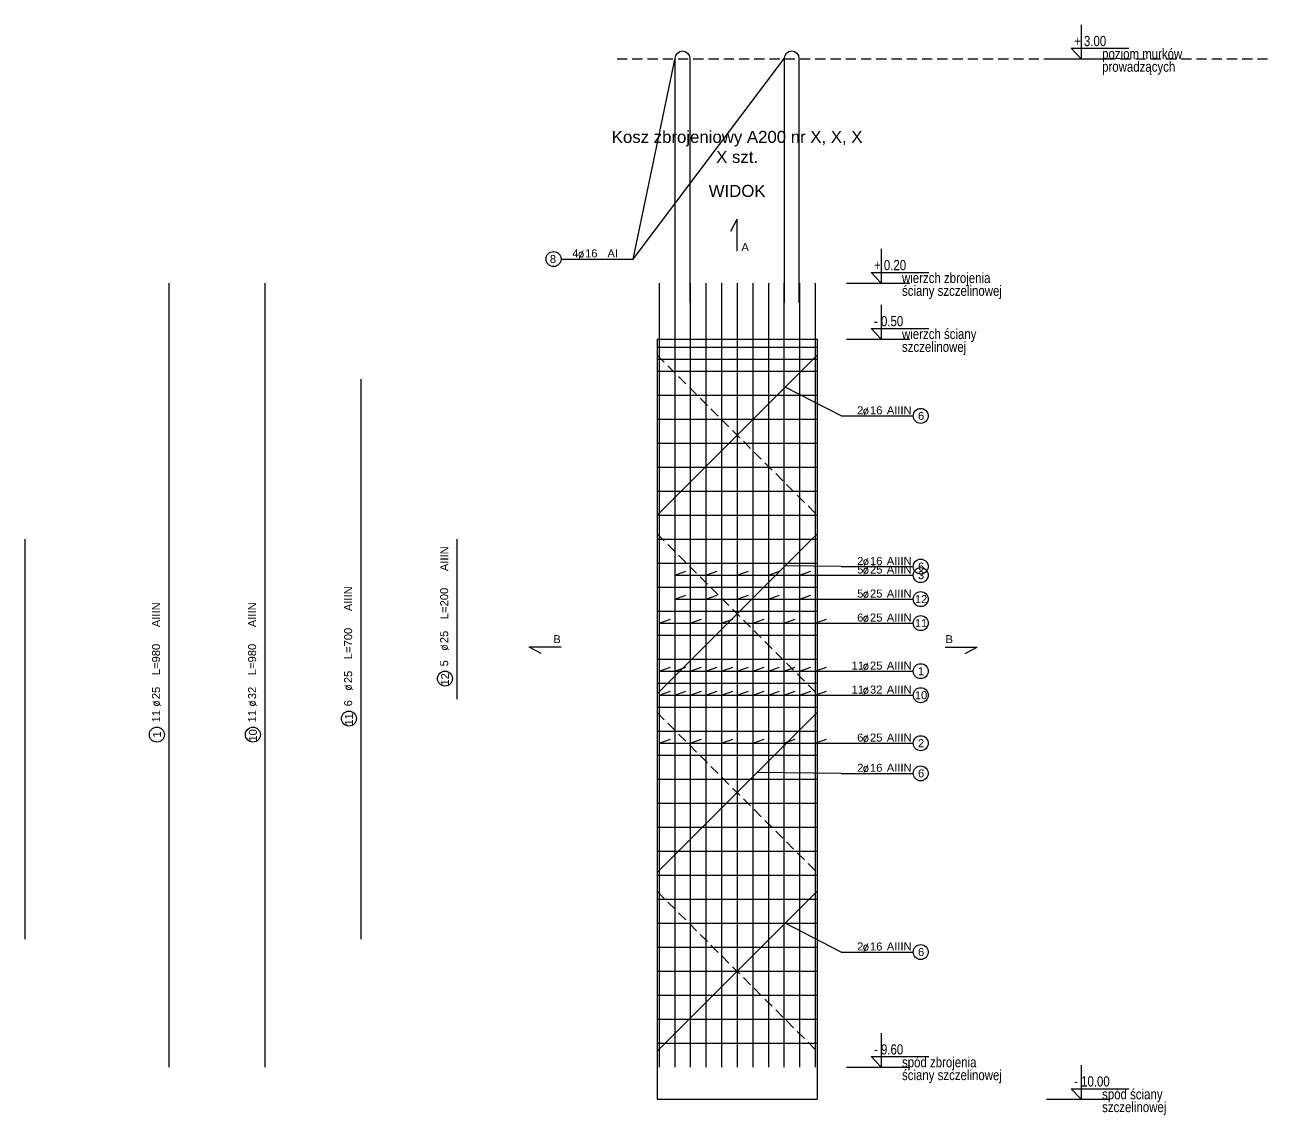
# Model space of a CAD drawing. Extents: x -5033 to 9347, y -16423 to -2362.
# Drawn here: x 2190 to 3739, y -14313 to -12950 of the extents above; entities that cross this region are included whole.
import ezdxf
from ezdxf.enums import TextEntityAlignment as Align

# ---------------------------------------------------------------- set-up
doc = ezdxf.new("R2010")
doc.units = 0
doc.header["$MEASUREMENT"] = 0
doc.linetypes.add('DASHED', pattern=[19.05, 12.7, -6.35])
for name, color, linetype in [('__SOL-KOTY_WYSOKOSCIOWE', 4, 'CONTINUOUS'), ('__SOL-OPISY', 4, 'CONTINUOUS'), ('__SOL-PRZERYWANA', 253, 'DASHED'), ('__SOL-WIDOK', 4, 'CONTINUOUS'), ('__SOL-ZBROJENIE', 3, 'CONTINUOUS')]:
    doc.layers.add(name, color=color, linetype=linetype)
doc.styles.add('ARIAL', font='arial.ttf', dxfattribs={"height": 2.5})
doc.styles.add('SIMPLEX', font='SIMPLEX.SHX', dxfattribs={"width": 0.8})
doc.styles.get("Standard").update_dxf_attribs({"font": 'arial.ttf'})

# ---------------------------------------------------------------- blocks, each defined once
blk = doc.blocks.new('OPIS_PRET_BEZ_LINII')
at = {"layer": '__SOL-OPISY'}
blk.add_circle((25.7, 0), 9.36, dxfattribs=at)
at = {"layer": '__SOL-OPISY', "style": 'SIMPLEX', "width": 0.9}
blk.add_text(' %%c ', height=10, dxfattribs=at).set_placement((64.7, -4.8), align=Align.CENTER)
at = {"layer": '__SOL-OPISY', "style": 'ARIAL', "width": 0.8}
blk.add_attdef('NUMER', text='', height=10, dxfattribs=at).set_placement((25.7, 0), align=Align.MIDDLE)
blk.add_attdef('ILOSC', text='', height=10, dxfattribs=at).set_placement((56.9, -5.1), align=Align.RIGHT)
for tag, p in [('SREDNICA', (71, -5.1)), ('DLUGOSC', (95.1, -5.2)), ('STAL', (144.7, -5.2))]:
    blk.add_attdef(tag, p, '', height=10, dxfattribs=at)
blk = doc.blocks.new('OPIS_PRAWY')
at = {"layer": '__SOL-OPISY'}
blk.add_line((0, 0), (90, 0), dxfattribs=at)
blk.add_circle((99.4, 0), 9.36, dxfattribs=at)
at = {"layer": '__SOL-OPISY', "style": 'SIMPLEX', "width": 0.9}
blk.add_text(' %%c ', height=10, dxfattribs=at).set_placement((20.9, 0.5))
at = {"layer": '__SOL-OPISY', "style": 'ARIAL', "width": 0.8}
blk.add_attdef('ILOSC', text='', height=10, dxfattribs=at).set_placement((27.1, 0.1), align=Align.RIGHT)
for tag, p in [('SREDNICA', (35.4, 0.1)), ('STAL', (58.4, 0.5))]:
    blk.add_attdef(tag, p, '', height=10, dxfattribs=at)
for tag, p in [('NUMER', (99.4, 0)), ('DLUGOSC', (52.8, -6.1))]:
    blk.add_attdef(tag, text='', height=10, dxfattribs=at).set_placement(p, align=Align.MIDDLE)
blk = doc.blocks.new('OPIS_LEWY')
at = {"layer": '__SOL-OPISY'}
blk.add_line((-90, 0), (0, 0), dxfattribs=at)
blk.add_circle((-99.4, 0), 9.36, dxfattribs=at)
at = {"layer": '__SOL-OPISY', "style": 'SIMPLEX', "width": 0.9}
blk.add_text(' %%c ', height=10, dxfattribs=at).set_placement((-75, 0.5))
at = {"layer": '__SOL-OPISY', "style": 'ARIAL', "width": 0.8}
for tag, p in [('NUMER', (-99.4, 0)), ('DLUGOSC', (-58.9, -6.6))]:
    blk.add_attdef(tag, text='', height=10, dxfattribs=at).set_placement(p, align=Align.MIDDLE)
blk.add_attdef('ILOSC', text='', height=10, dxfattribs=at).set_placement((-74, 0.1), align=Align.RIGHT)
for tag, p in [('SREDNICA', (-65.8, 0.1)), ('STAL', (-42.7, 0.3))]:
    blk.add_attdef(tag, p, '', height=10, dxfattribs=at)
blk = doc.blocks.new('KOTA')
at = {"layer": '__SOL-KOTY_WYSOKOSCIOWE'}
for p, q in [((0, 33.4), (0, 0)), ((-34, 0), (28, 0)), ((0, 0), (-9.9, 10.4)), ((-9.9, 10.4), (46.5, 10.4))]:
    blk.add_line(p, q, dxfattribs=at)
at = {"layer": '__SOL-KOTY_WYSOKOSCIOWE', "style": 'ARIAL', "width": 0.8}
blk.add_attdef('RZEDNA', (500.5, 15.9), '', height=10.4, dxfattribs=at)

msp = doc.modelspace()

# ---------------------------------------------------------------- linework, layer by layer
at = {"layer": '__SOL-OPISY'}
for p, q in [((2950, -13243), (3002.75, -12992)), ((2950, -13243), (3139.25, -12992)), ((3072, -13208), (3080, -13193)), ((3080, -13233), (3080, -13193)), ((3210, -13439), (3140, -13403)), ((3210, -13627.3), (3140, -13626.3)), ((3002, -13638), (3016.1, -13632.9)), ((3002, -13638), (3210, -13638)), ((3041, -13638), (3055.1, -13632.9)), ((3080, -13638), (3094.1, -13632.9)), ((3119, -13638), (3133.1, -13632.9)), ((3158, -13638), (3172.1, -13632.9)), ((3002, -13668), (3016.1, -13662.9)), ((3002, -13668), (3210, -13668)), ((3041, -13668), (3055.1, -13662.9)), ((3080, -13668), (3094.1, -13662.9)), ((3119, -13668), (3133.1, -13662.9)), ((3158, -13668), (3172.1, -13662.9)), ((2982.5, -13698), (2996.6, -13692.9)), ((2982.5, -13698), (3210, -13698)), ((3021.5, -13698), (3035.6, -13692.9)), ((3060.5, -13698), (3074.6, -13692.9)), ((3099.5, -13698), (3113.6, -13692.9)), ((3138.5, -13698), (3152.6, -13692.9)), ((3177.5, -13698), (3191.6, -13692.9)), ((2860, -13728), (2820, -13728)), ((2835, -13736), (2820, -13728)), ((3340, -13728), (3380, -13728)), ((3365, -13736), (3380, -13728)), ((2982.5, -13758), (2996.6, -13752.9)), ((2982.5, -13758), (3210, -13758)), ((3002, -13758), (3016.1, -13752.9)), ((3021.5, -13758), (3035.6, -13752.9)), ((3041, -13758), (3055.1, -13752.9)), ((3060.5, -13758), (3074.6, -13752.9)), ((3080, -13758), (3094.1, -13752.9)), ((3099.5, -13758), (3113.6, -13752.9)), ((3119, -13758), (3133.1, -13752.9)), ((3138.5, -13758), (3152.6, -13752.9)), ((3158, -13758), (3172.1, -13752.9)), ((3177.5, -13758), (3191.6, -13752.9)), ((2982.5, -13788), (2996.6, -13782.9)), ((2982.5, -13788), (3210, -13788)), ((3002, -13788), (3016.1, -13782.9)), ((3021.5, -13788), (3035.6, -13782.9)), ((3041, -13788), (3055.1, -13782.9)), ((3060.5, -13788), (3074.6, -13782.9)), ((3080, -13788), (3094.1, -13782.9)), ((3099.5, -13788), (3113.6, -13782.9)), ((3119, -13788), (3133.1, -13782.9)), ((3138.5, -13788), (3152.6, -13782.9)), ((3158, -13788), (3172.1, -13782.9)), ((3177.5, -13788), (3191.6, -13782.9)), ((2982.5, -13848), (2996.6, -13842.9)), ((3021.5, -13848), (3035.6, -13842.9)), ((3060.5, -13848), (3074.6, -13842.9)), ((3099.5, -13848), (3113.6, -13842.9)), ((3138.5, -13848), (3152.6, -13842.9)), ((3177.5, -13848), (3191.6, -13842.9)), ((2982.5, -13848), (3210, -13848)), ((3210, -13885.7), (3105, -13884.7)), ((3210, -14109), (3140, -14073))]:
    msp.add_line(p, q, dxfattribs=at)
at = {"layer": '__SOL-PRZERYWANA'}
msp.add_line((2930, -12993), (4280, -12993), dxfattribs=at)
for points in [[(2980, -13343), (2980, -13363), (3180, -13563), (3180, -13583)], [(2980, -13566.3), (2980, -13586.3), (3180, -13786.3), (3180, -13806.3)], [(2980, -13789.7), (2980, -13809.7), (3180, -14009.7), (3180, -14029.7)], [(2980, -14013), (2980, -14033), (3180, -14233), (3180, -14253)]]:
    msp.add_lwpolyline(points, dxfattribs=at)
at = {"layer": '__SOL-WIDOK'}
for p, q in [((2980, -13343), (2980, -14293)), ((2980, -13343), (3180, -13343)), ((3180, -13343), (3180, -14293)), ((2980, -14293), (3180, -14293))]:
    msp.add_line(p, q, dxfattribs=at)
at = {"layer": '__SOL-ZBROJENIE'}
for p, q in [((2370, -13273), (2370, -14253)), ((2490, -13273), (2490, -14253)), ((2982.5, -13273), (2982.5, -14253)), ((3002, -13273), (3002, -14253)), ((3021.5, -13273), (3021.5, -14253)), ((3041, -13273), (3041, -14253)), ((3060.5, -13273), (3060.5, -14253)), ((3080, -13273), (3080, -14253)), ((3099.5, -13273), (3099.5, -14253)), ((3119, -13273), (3119, -14253)), ((3138.5, -13273), (3138.5, -14253)), ((3158, -13273), (3158, -14253)), ((3177.5, -13273), (3177.5, -14253)), ((2980, -13353), (3180, -13353)), ((2980, -13368), (3180, -13368)), ((2610, -13393), (2610, -14093)), ((2980, -13383), (3180, -13383)), ((2980, -13413), (3180, -13413)), ((2980, -13443), (3180, -13443)), ((2980, -13473), (3180, -13473)), ((2980, -13503), (3180, -13503)), ((2980, -13533), (3180, -13533)), ((2980, -13563), (3180, -13563)), ((2190, -13593), (2190, -14093)), ((2730, -13593), (2730, -13793)), ((2980, -13593), (3180, -13593)), ((2980, -13623), (3180, -13623)), ((2980, -13653), (3180, -13653)), ((2980, -13683), (3180, -13683)), ((2980, -13713), (3180, -13713)), ((2980, -13743), (3180, -13743)), ((2980, -13773), (3180, -13773)), ((2980, -13803), (3180, -13803)), ((2980, -13833), (3180, -13833)), ((2980, -13863), (3180, -13863)), ((2980, -13893), (3180, -13893)), ((2980, -13923), (3180, -13923)), ((2980, -13953), (3180, -13953)), ((2980, -13983), (3180, -13983)), ((2980, -14013), (3180, -14013)), ((2980, -14043), (3180, -14043)), ((2980, -14073), (3180, -14073)), ((2980, -14103), (3180, -14103)), ((2980, -14133), (3180, -14133)), ((2980, -14163), (3180, -14163)), ((2980, -14193), (3180, -14193)), ((2980, -14223), (3180, -14223))]:
    msp.add_line(p, q, dxfattribs=at)
for points in [[(3002.75, -13297.9), (3002.75, -12992, -1), (3020.75, -12992), (3020.75, -13297.9)], [(3139.25, -13297.9), (3139.25, -12992, -1), (3157.25, -12992), (3157.25, -13297.9)]]:
    msp.add_lwpolyline(points, format="xyb", dxfattribs=at)
for points in [[(3180, -13343), (3180, -13363), (2980, -13563), (2980, -13583)], [(3180, -13566.3), (3180, -13586.3), (2980, -13786.3), (2980, -13806.3)], [(3180, -13789.7), (3180, -13809.7), (2980, -14009.7), (2980, -14029.7)], [(3180, -14013), (3180, -14033), (2980, -14233), (2980, -14253)]]:
    msp.add_lwpolyline(points, dxfattribs=at)

# ---------------------------------------------------------------- block references
at = {"layer": '__SOL-KOTY_WYSOKOSCIOWE'}
ref = msp.add_blockref('KOTA', (3510, -12993), dxfattribs=dict(at, xscale=1.28, yscale=1.28, zscale=1.28))
ref.add_attrib('RZEDNA', '+ 3.00', (3501, -12977), dxfattribs={"height": 12.8, "style": 'ARIAL', "width": 0.8})
ref.add_attrib('OPIS1', 'poziom murków', (3536, -12993), dxfattribs={"height": 12.8, "style": 'ARIAL', "width": 0.8})
ref.add_attrib('OPIS2', 'prowadzących', (3536, -13009), dxfattribs={"height": 12.8, "style": 'ARIAL', "width": 0.8})
ref = msp.add_blockref('KOTA', (3260, -13273), dxfattribs=dict(at, xscale=1.28, yscale=1.28, zscale=1.28))
ref.add_attrib('RZEDNA', '+ 0.20', (3251, -13257), dxfattribs={"height": 12.8, "style": 'ARIAL', "width": 0.8})
ref.add_attrib('OPIS1', 'wierzch zbrojenia', (3286, -13273), dxfattribs={"height": 12.8, "style": 'ARIAL', "width": 0.8})
ref.add_attrib('OPIS2', 'ściany szczelinowej', (3286, -13289), dxfattribs={"height": 12.8, "style": 'ARIAL', "width": 0.8})
ref = msp.add_blockref('KOTA', (3260, -13343), dxfattribs=dict(at, xscale=1.28, yscale=1.28, zscale=1.28))
ref.add_attrib('RZEDNA', '- 0.50', (3251, -13327), dxfattribs={"height": 12.8, "style": 'ARIAL', "width": 0.8})
ref.add_attrib('OPIS1', 'wierzch ściany', (3286, -13343), dxfattribs={"height": 12.8, "style": 'ARIAL', "width": 0.8})
ref.add_attrib('OPIS2', 'szczelinowej', (3286, -13359), dxfattribs={"height": 12.8, "style": 'ARIAL', "width": 0.8})
ref = msp.add_blockref('KOTA', (3260, -14253), dxfattribs=dict(at, xscale=1.28, yscale=1.28, zscale=1.28))
ref.add_attrib('RZEDNA', '- 9.60', (3251, -14237), dxfattribs={"height": 12.8, "style": 'ARIAL', "width": 0.8})
ref.add_attrib('OPIS1', 'spód zbrojenia', (3286, -14253), dxfattribs={"height": 12.8, "style": 'ARIAL', "width": 0.8})
ref.add_attrib('OPIS2', 'ściany szczelinowej', (3286, -14269), dxfattribs={"height": 12.8, "style": 'ARIAL', "width": 0.8})
ref = msp.add_blockref('KOTA', (3510, -14293), dxfattribs=dict(at, xscale=1.28, yscale=1.28, zscale=1.28))
ref.add_attrib('RZEDNA', '- 10.00', (3501, -14277), dxfattribs={"height": 12.8, "style": 'ARIAL', "width": 0.8})
ref.add_attrib('OPIS1', 'spód ściany', (3536, -14293), dxfattribs={"height": 12.8, "style": 'ARIAL', "width": 0.8})
ref.add_attrib('OPIS2', 'szczelinowej', (3536, -14309), dxfattribs={"height": 12.8, "style": 'ARIAL', "width": 0.8})
at = {"layer": '__SOL-OPISY'}
ref = msp.add_blockref('OPIS_LEWY', (2950, -13243), dxfattribs=at)
ref.add_attrib('ILOSC', '4', (2874, -13241), dxfattribs={"height": 10, "style": 'ARIAL'})
ref.add_attrib('SREDNICA', '16', (2890, -13241), dxfattribs={"height": 10, "style": 'ARIAL'})
ref.add_attrib('STAL', 'AI', (2918, -13241), dxfattribs={"height": 10, "style": 'ARIAL'})
ref.add_attrib('NUMER', '8', (2846, -13248), dxfattribs={"height": 10, "style": 'ARIAL'})
ref = msp.add_blockref('OPIS_PRAWY', (3210, -13439), dxfattribs=at)
ref.add_attrib('ILOSC', '2', (3230, -13437), dxfattribs={"height": 10, "style": 'ARIAL'})
ref.add_attrib('SREDNICA', '16', (3246, -13437), dxfattribs={"height": 10, "style": 'ARIAL'})
ref.add_attrib('STAL', 'AIIIN', (3267, -13437), dxfattribs={"height": 10, "style": 'ARIAL'})
ref.add_attrib('NUMER', '6', (3306, -13444), dxfattribs={"height": 10, "style": 'ARIAL'})
ref = msp.add_blockref('OPIS_PRET_BEZ_LINII', (2715, -13793), dxfattribs=dict(at, rotation=90))
ref.add_attrib('NUMER', '12', (2720, -13776), dxfattribs={"height": 10, "rotation": 90, "style": 'ARIAL'})
ref.add_attrib('ILOSC', '5', (2719, -13752), dxfattribs={"height": 10, "rotation": 90, "style": 'ARIAL'})
ref.add_attrib('SREDNICA', '25', (2719, -13723), dxfattribs={"height": 10, "rotation": 90, "style": 'ARIAL'})
ref.add_attrib('DLUGOSC', 'L=200', (2719, -13693), dxfattribs={"height": 10, "rotation": 90, "style": 'ARIAL'})
ref.add_attrib('STAL', 'AIIIN', (2719, -13633), dxfattribs={"height": 10, "rotation": 90, "style": 'ARIAL'})
ref = msp.add_blockref('OPIS_PRAWY', (3210, -13627.3), dxfattribs=at)
ref.add_attrib('ILOSC', '2', (3230, -13625.3), dxfattribs={"height": 10, "style": 'ARIAL'})
ref.add_attrib('SREDNICA', '16', (3246, -13625.3), dxfattribs={"height": 10, "style": 'ARIAL'})
ref.add_attrib('STAL', 'AIIIN', (3267, -13625.3), dxfattribs={"height": 10, "style": 'ARIAL'})
ref.add_attrib('NUMER', '6', (3306, -13632.3), dxfattribs={"height": 10, "style": 'ARIAL'})
ref = msp.add_blockref('OPIS_PRAWY', (3210, -13638), dxfattribs=at)
ref.add_attrib('ILOSC', '5', (3230, -13636), dxfattribs={"height": 10, "style": 'ARIAL'})
ref.add_attrib('SREDNICA', '25', (3246, -13636), dxfattribs={"height": 10, "style": 'ARIAL'})
ref.add_attrib('STAL', 'AIIIN', (3267, -13636), dxfattribs={"height": 10, "style": 'ARIAL'})
ref.add_attrib('NUMER', '3', (3306, -13643), dxfattribs={"height": 10, "style": 'ARIAL'})
ref = msp.add_blockref('OPIS_PRET_BEZ_LINII', (2595, -13843), dxfattribs=dict(at, rotation=90))
ref.add_attrib('NUMER', '11', (2600, -13826), dxfattribs={"height": 10, "rotation": 90, "style": 'ARIAL'})
ref.add_attrib('ILOSC', '6', (2599, -13802), dxfattribs={"height": 10, "rotation": 90, "style": 'ARIAL'})
ref.add_attrib('SREDNICA', '25', (2599, -13773), dxfattribs={"height": 10, "rotation": 90, "style": 'ARIAL'})
ref.add_attrib('DLUGOSC', 'L=700', (2599, -13743), dxfattribs={"height": 10, "rotation": 90, "style": 'ARIAL'})
ref.add_attrib('STAL', 'AIIIN', (2599, -13683), dxfattribs={"height": 10, "rotation": 90, "style": 'ARIAL'})
ref = msp.add_blockref('OPIS_PRAWY', (3210, -13668), dxfattribs=at)
ref.add_attrib('ILOSC', '5', (3230, -13666), dxfattribs={"height": 10, "style": 'ARIAL'})
ref.add_attrib('SREDNICA', '25', (3246, -13666), dxfattribs={"height": 10, "style": 'ARIAL'})
ref.add_attrib('STAL', 'AIIIN', (3267, -13666), dxfattribs={"height": 10, "style": 'ARIAL'})
ref.add_attrib('NUMER', '12', (3302, -13673), dxfattribs={"height": 10, "style": 'ARIAL'})
ref = msp.add_blockref('OPIS_PRET_BEZ_LINII', (2355, -13863), dxfattribs=dict(at, rotation=90))
ref.add_attrib('NUMER', '1', (2360, -13841), dxfattribs={"height": 10, "rotation": 90, "style": 'ARIAL'})
ref.add_attrib('ILOSC', '11', (2359, -13822), dxfattribs={"height": 10, "rotation": 90, "style": 'ARIAL'})
ref.add_attrib('SREDNICA', '25', (2359, -13793), dxfattribs={"height": 10, "rotation": 90, "style": 'ARIAL'})
ref.add_attrib('DLUGOSC', 'L=980', (2359, -13763), dxfattribs={"height": 10, "rotation": 90, "style": 'ARIAL'})
ref.add_attrib('STAL', 'AIIIN', (2359, -13703), dxfattribs={"height": 10, "rotation": 90, "style": 'ARIAL'})
ref = msp.add_blockref('OPIS_PRET_BEZ_LINII', (2475, -13863), dxfattribs=dict(at, rotation=90))
ref.add_attrib('NUMER', '10', (2480, -13846), dxfattribs={"height": 10, "rotation": 90, "style": 'ARIAL'})
ref.add_attrib('ILOSC', '11', (2479, -13822), dxfattribs={"height": 10, "rotation": 90, "style": 'ARIAL'})
ref.add_attrib('SREDNICA', '32', (2479, -13793), dxfattribs={"height": 10, "rotation": 90, "style": 'ARIAL'})
ref.add_attrib('DLUGOSC', 'L=980', (2479, -13763), dxfattribs={"height": 10, "rotation": 90, "style": 'ARIAL'})
ref.add_attrib('STAL', 'AIIIN', (2479, -13703), dxfattribs={"height": 10, "rotation": 90, "style": 'ARIAL'})
ref = msp.add_blockref('OPIS_PRAWY', (3210, -13698), dxfattribs=at)
ref.add_attrib('ILOSC', '6', (3230, -13696), dxfattribs={"height": 10, "style": 'ARIAL'})
ref.add_attrib('SREDNICA', '25', (3246, -13696), dxfattribs={"height": 10, "style": 'ARIAL'})
ref.add_attrib('STAL', 'AIIIN', (3267, -13696), dxfattribs={"height": 10, "style": 'ARIAL'})
ref.add_attrib('NUMER', '11', (3302, -13703), dxfattribs={"height": 10, "style": 'ARIAL'})
ref = msp.add_blockref('OPIS_PRAWY', (3210, -13758), dxfattribs=at)
ref.add_attrib('ILOSC', '11', (3223, -13756), dxfattribs={"height": 10, "style": 'ARIAL'})
ref.add_attrib('SREDNICA', '25', (3246, -13756), dxfattribs={"height": 10, "style": 'ARIAL'})
ref.add_attrib('STAL', 'AIIIN', (3267, -13756), dxfattribs={"height": 10, "style": 'ARIAL'})
ref.add_attrib('NUMER', '1', (3306, -13763), dxfattribs={"height": 10, "style": 'ARIAL'})
ref = msp.add_blockref('OPIS_PRAWY', (3210, -13788), dxfattribs=at)
ref.add_attrib('ILOSC', '11', (3223, -13786), dxfattribs={"height": 10, "style": 'ARIAL'})
ref.add_attrib('SREDNICA', '32', (3246, -13786), dxfattribs={"height": 10, "style": 'ARIAL'})
ref.add_attrib('STAL', 'AIIIN', (3267, -13786), dxfattribs={"height": 10, "style": 'ARIAL'})
ref.add_attrib('NUMER', '10', (3302, -13793), dxfattribs={"height": 10, "style": 'ARIAL'})
ref = msp.add_blockref('OPIS_PRAWY', (3210, -13848), dxfattribs=at)
ref.add_attrib('ILOSC', '6', (3230, -13846), dxfattribs={"height": 10, "style": 'ARIAL'})
ref.add_attrib('SREDNICA', '25', (3246, -13846), dxfattribs={"height": 10, "style": 'ARIAL'})
ref.add_attrib('STAL', 'AIIIN', (3267, -13846), dxfattribs={"height": 10, "style": 'ARIAL'})
ref.add_attrib('NUMER', '2', (3306, -13853), dxfattribs={"height": 10, "style": 'ARIAL'})
ref = msp.add_blockref('OPIS_PRAWY', (3210, -13885.7), dxfattribs=at)
ref.add_attrib('ILOSC', '2', (3230, -13883.7), dxfattribs={"height": 10, "style": 'ARIAL'})
ref.add_attrib('SREDNICA', '16', (3246, -13883.7), dxfattribs={"height": 10, "style": 'ARIAL'})
ref.add_attrib('STAL', 'AIIIN', (3267, -13883.7), dxfattribs={"height": 10, "style": 'ARIAL'})
ref.add_attrib('NUMER', '6', (3306, -13890.7), dxfattribs={"height": 10, "style": 'ARIAL'})
ref = msp.add_blockref('OPIS_PRAWY', (3210, -14109), dxfattribs=at)
ref.add_attrib('ILOSC', '2', (3230, -14107), dxfattribs={"height": 10, "style": 'ARIAL'})
ref.add_attrib('SREDNICA', '16', (3246, -14107), dxfattribs={"height": 10, "style": 'ARIAL'})
ref.add_attrib('STAL', 'AIIIN', (3267, -14107), dxfattribs={"height": 10, "style": 'ARIAL'})
ref.add_attrib('NUMER', '6', (3306, -14114), dxfattribs={"height": 10, "style": 'ARIAL'})

# ---------------------------------------------------------------- texts
at = {"layer": '__SOL-OPISY', "width": 2500, "attachment_point": 5}
for s, insert, char_height in [('Kosz zbrojeniowy A200 nr X, X, X\\PX szt.\\P', (3080, -13103), 15), ('\\P\\PWIDOK\\P', (3080, -13133), 15), ('A\\P', (3090, -13228), 10), ('B\\P', (2855, -13718), 10), ('B\\P', (3345, -13718), 10)]:
    msp.add_mtext(s, dxfattribs=dict(at, insert=insert, char_height=char_height))

doc.saveas('drawing.dxf')
